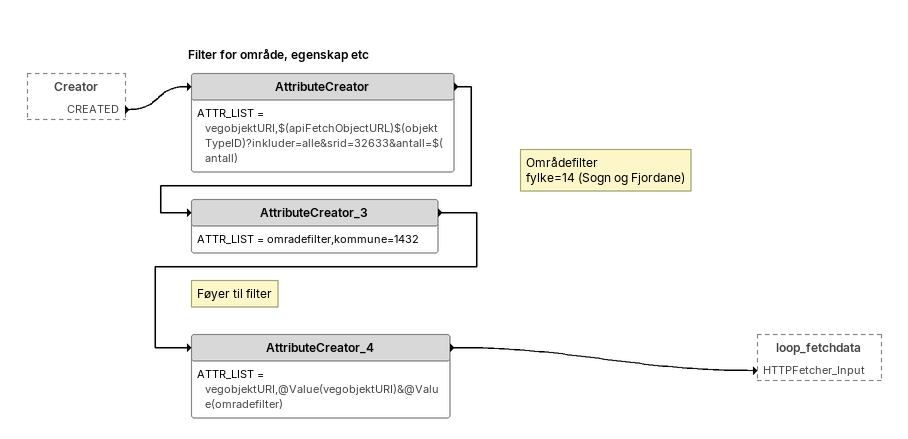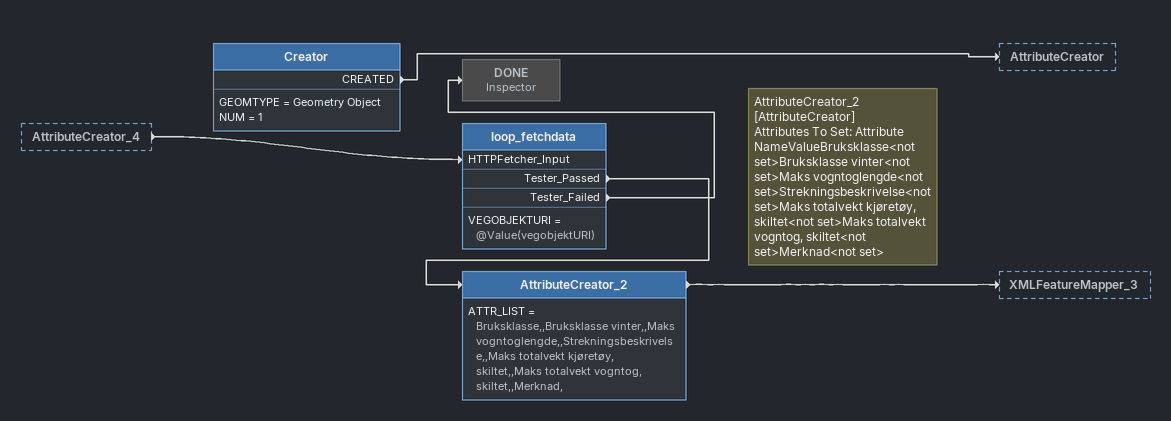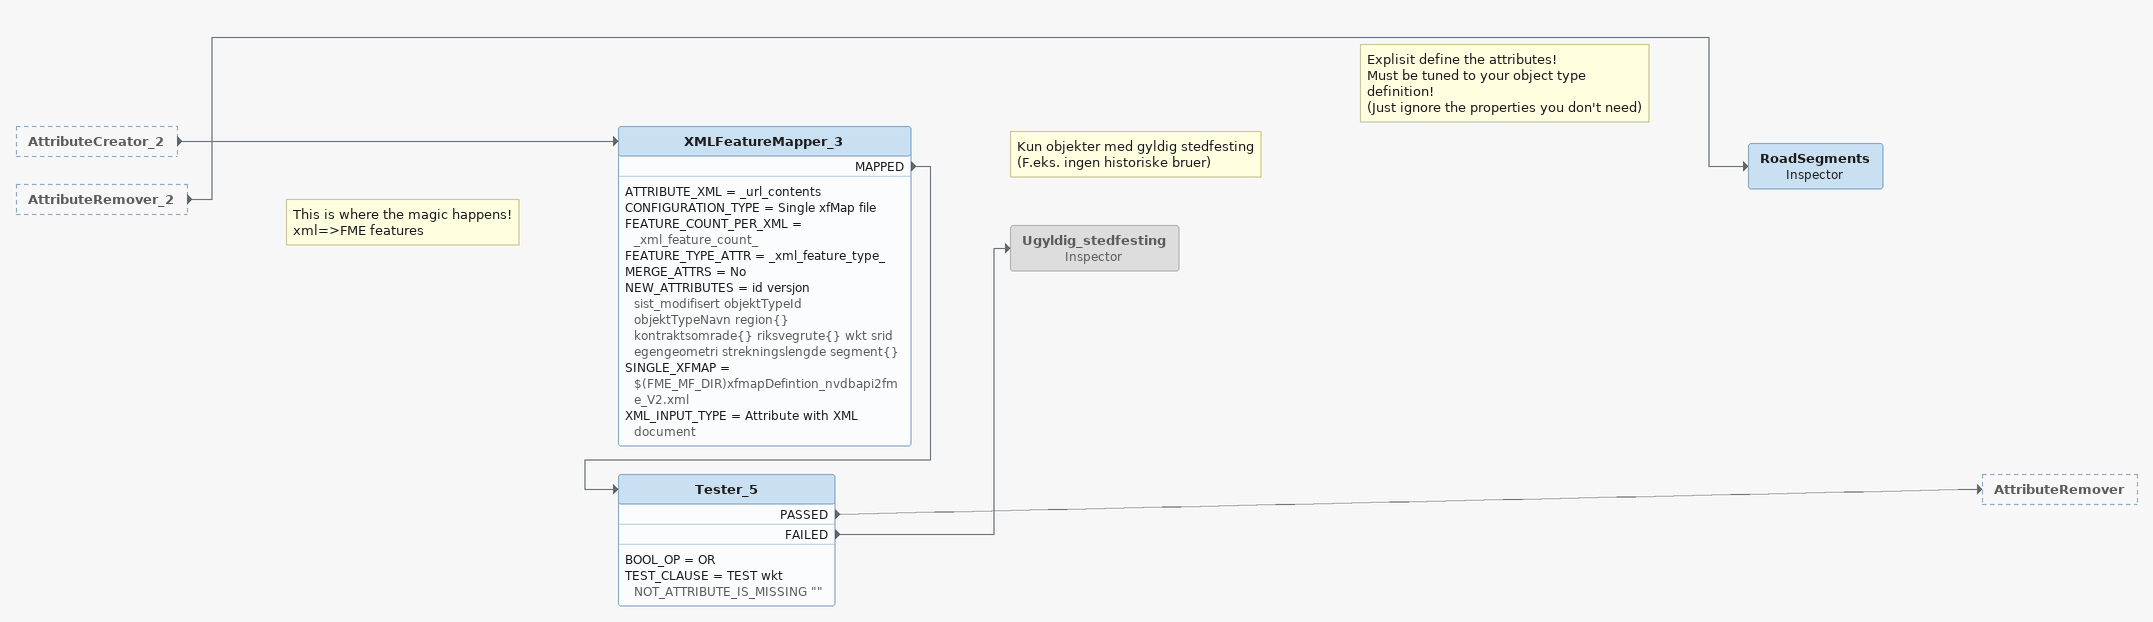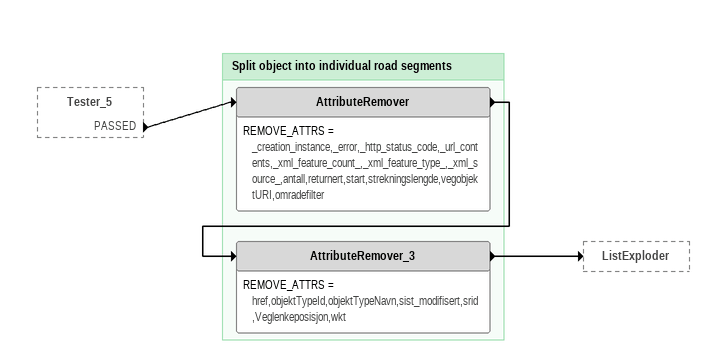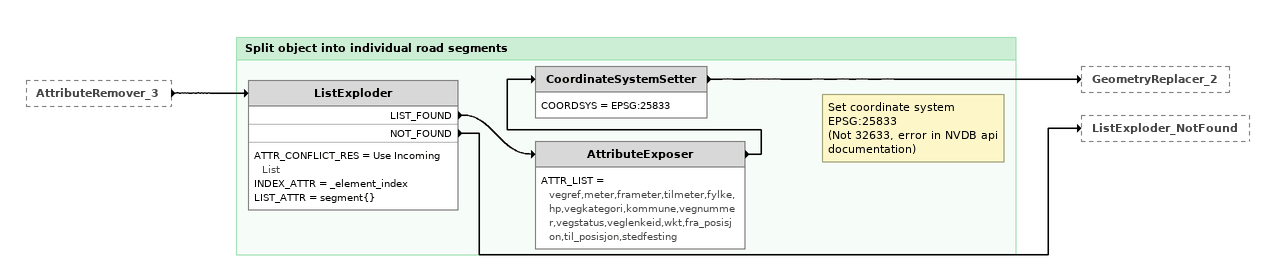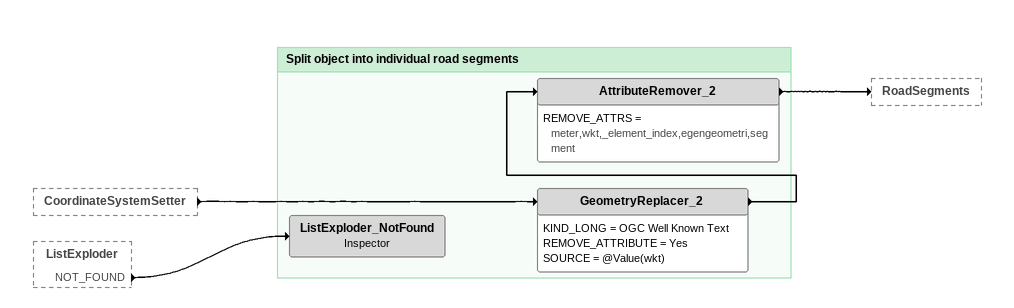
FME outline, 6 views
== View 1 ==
Creator [outside]
    CREATED -> AttributeCreator

Bookmark: Filter for område, egenskap etc
AttributeCreator
    ATTR_LIST = vegobjektURI,$(apiFetchObjectURL)$(objektTypeID)?inkluder=alle&srid=32633&antall=$(antall)
    -> AttributeCreator_3
Note: Områdefilter / fylke=14 (Sogn og Fjordane)
AttributeCreator_3
    ATTR_LIST = omradefilter,kommune=1432
    -> AttributeCreator_4
Note: Føyer til filter
AttributeCreator_4
    ATTR_LIST = vegobjektURI,@Value(vegobjektURI)&@Value(omradefilter)
    -> loop_fetchdata [HTTPFetcher_Input]

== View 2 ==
AttributeCreator_4 [outside]
    -> loop_fetchdata [HTTPFetcher_Input]
Creator
    GEOMTYPE = Geometry Object
    NUM = 1
    CREATED -> AttributeCreator
loop_fetchdata
    VEGOBJEKTURI = @Value(vegobjektURI)
    Tester_Passed -> AttributeCreator_2
    Tester_Failed -> DONE
DONE: Inspector [off]
Note: AttributeCreator_2 [AttributeCreator] / Attributes To Set: Attribute NameValueBruksklasse<not set>Bruksklasse vinter<not set>Maks vogntoglengde<not set>Strekningsbeskrivelse<not set>Maks totalvekt kjøretøy, skiltet<not set>Maks totalvekt vogntog, skiltet<not set>Merknad<not set>
AttributeCreator_2
    ATTR_LIST = Bruksklasse,,Bruksklasse vinter,,Maks vogntoglengde,,Strekningsbeskrivelse,,Maks totalvekt kjøretøy, skiltet,,Maks totalvekt vogntog, skiltet,,Merknad,
    -> XMLFeatureMapper_3

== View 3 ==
AttributeCreator_2 [outside]
    -> XMLFeatureMapper_3
AttributeRemover_2 [outside]
    -> RoadSegments
Note: This is where the magic happens! / xml=>FME features
XMLFeatureMapper_3
    ATTRIBUTE_XML = _url_contents
    CONFIGURATION_TYPE = Single xfMap file
    FEATURE_COUNT_PER_XML = _xml_feature_count_
    FEATURE_TYPE_ATTR = _xml_feature_type_
    MERGE_ATTRS = No
    NEW_ATTRIBUTES = id versjon sist_modifisert objektTypeId objektTypeNavn region{} kontraktsomrade{} riksvegrute{} wkt srid egengeometri strekningslengde segment{}
    SINGLE_XFMAP = $(FME_MF_DIR)xfmapDefintion_nvdbapi2fme_V2.xml
    XML_INPUT_TYPE = Attribute with XML document
    MAPPED -> Tester_5
Note: Kun objekter med gyldig stedfesting / (F.eks. ingen historiske bruer)
Tester_5
    BOOL_OP = OR
    TEST_CLAUSE = TEST wkt NOT_ATTRIBUTE_IS_MISSING ""
    PASSED -> AttributeRemover
    FAILED -> Ugyldig_stedfesting
RoadSegments: Inspector
Note: Explisit define the attributes! / Must be tuned to your object type definition! / (Just ignore the properties you don't need)
Ugyldig_stedfesting: Inspector [off]

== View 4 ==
Tester_5 [outside]
    PASSED -> AttributeRemover

Bookmark: Split object into individual road segments
AttributeRemover
    REMOVE_ATTRS = _creation_instance,_error,_http_status_code,_url_contents,_xml_feature_count_,_xml_feature_type_,_xml_source_,antall,returnert,start,strekningslengde,vegobjektURI,omradefilter
    -> AttributeRemover_3
AttributeRemover_3
    REMOVE_ATTRS = href,objektTypeId,objektTypeNavn,sist_modifisert,srid,Veglenkeposisjon,wkt
    -> ListExploder

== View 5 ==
AttributeRemover_3 [outside]
    -> ListExploder

Bookmark: Split object into individual road segments
ListExploder
    ATTR_CONFLICT_RES = Use Incoming List
    INDEX_ATTR = _element_index
    LIST_ATTR = segment{}
    LIST_FOUND -> AttributeExposer
    NOT_FOUND -> ListExploder_NotFound
AttributeExposer
    ATTR_LIST = vegref,meter,frameter,tilmeter,fylke,hp,vegkategori,kommune,vegnummer,vegstatus,veglenkeid,wkt,fra_posisjon,til_posisjon,stedfesting
    -> CoordinateSystemSetter
Note: Set coordinate system / EPSG:25833 / (Not 32633, error in NVDB api documentation)
CoordinateSystemSetter
    COORDSYS = EPSG:25833
    -> GeometryReplacer_2

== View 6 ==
CoordinateSystemSetter [outside]
    -> GeometryReplacer_2
ListExploder [outside]
    NOT_FOUND -> ListExploder_NotFound

Bookmark: Split object into individual road segments
GeometryReplacer_2
    KIND_LONG = OGC Well Known Text
    REMOVE_ATTRIBUTE = Yes
    SOURCE = @Value(wkt)
    -> AttributeRemover_2
AttributeRemover_2
    REMOVE_ATTRS = meter,wkt,_element_index,egengeometri,segment
    -> RoadSegments
ListExploder_NotFound: Inspector
